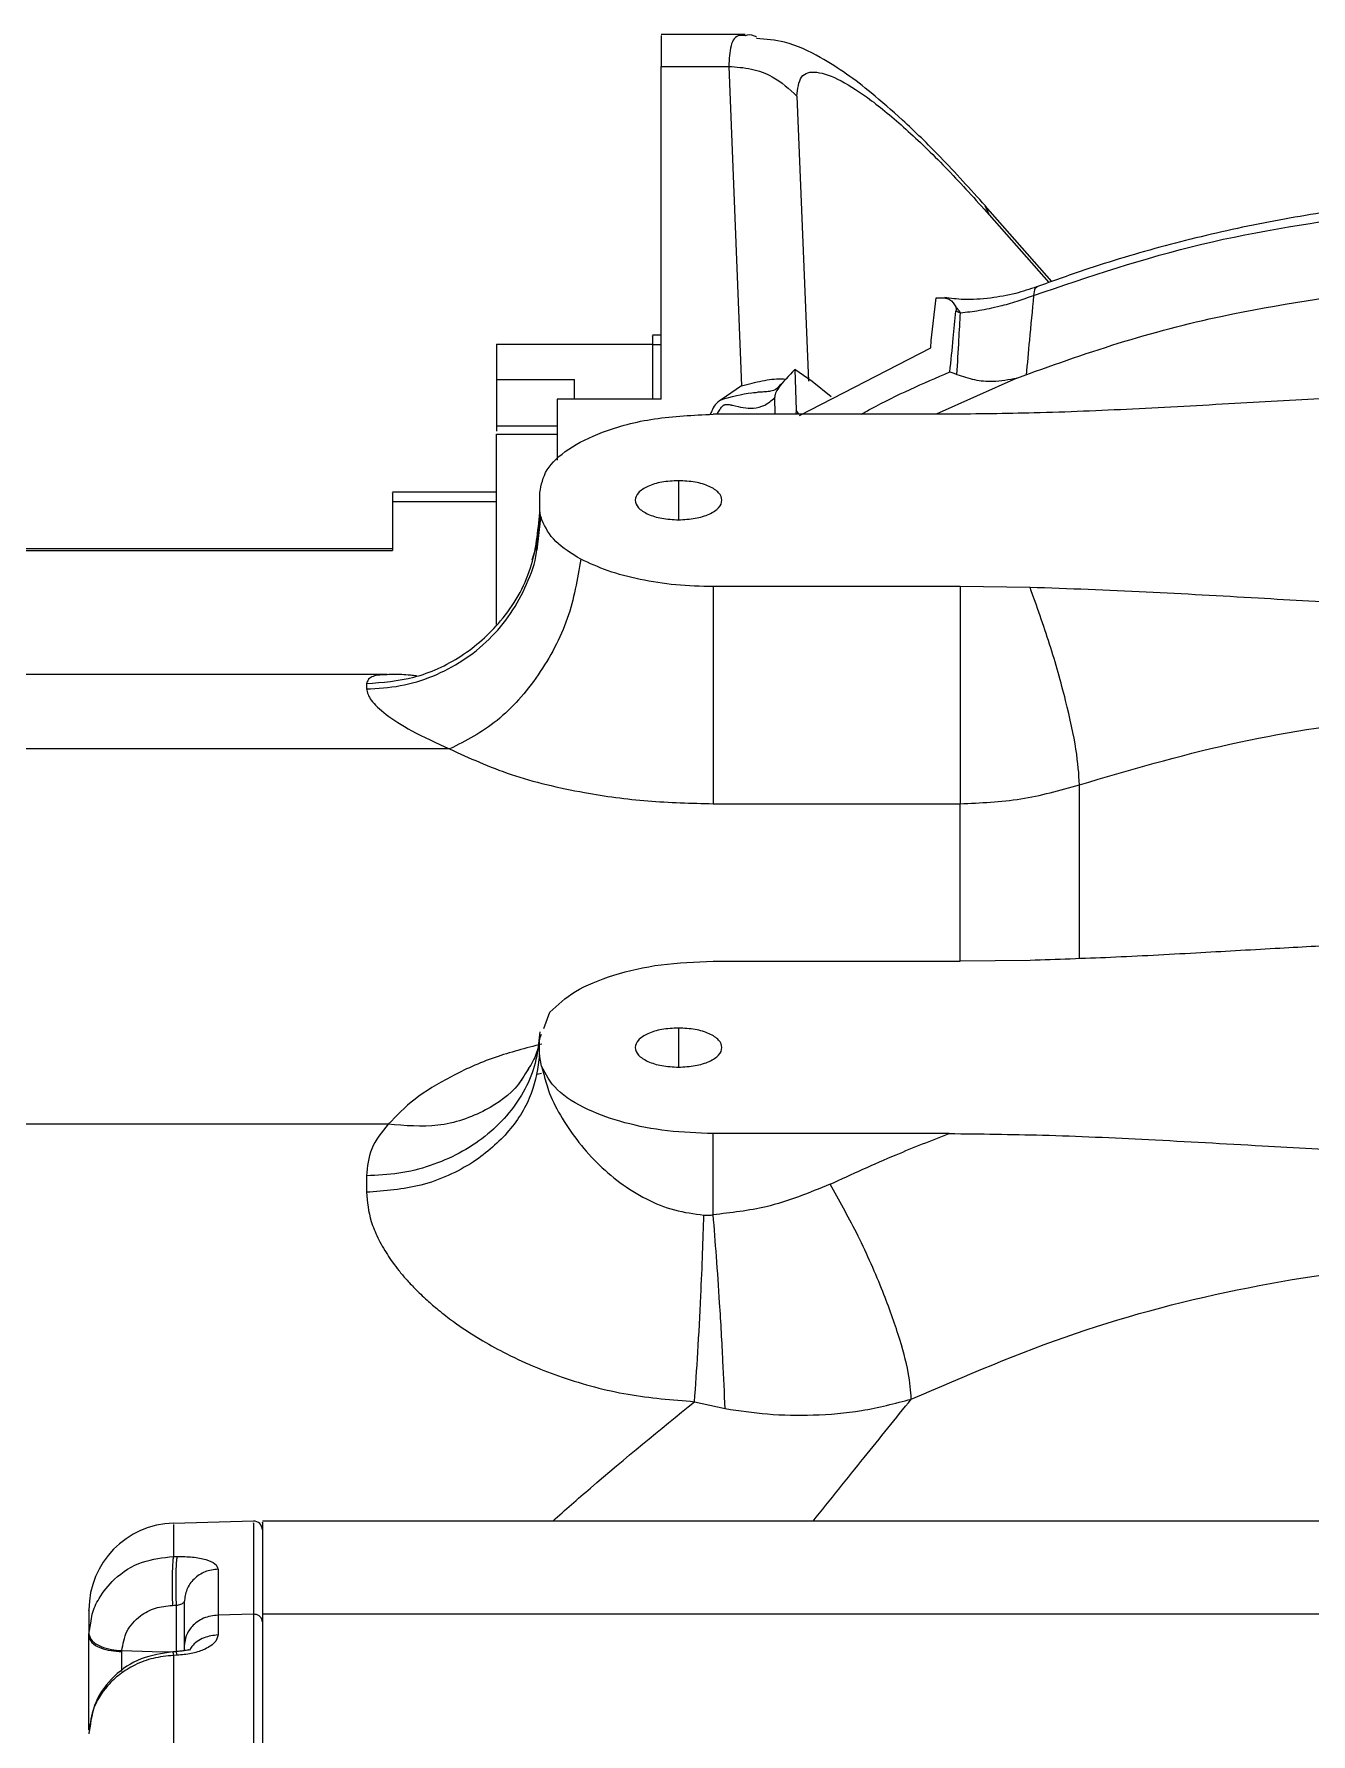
# Model space of a CAD drawing. Header units: millimetres. Extents: x 169 to 14583, y -399 to 10804.
# Drawn here: x 9163.8 to 9237.4, y 2969.9 to 3068 of the extents above; entities that cross this region are included whole.
import ezdxf

# ---------------------------------------------------------------- set-up
doc = ezdxf.new("R2010")
doc.units = ezdxf.units.MM
doc.header["$LTSCALE"] = 35

msp = doc.modelspace()

# ---------------------------------------------------------------- linework, layer by layer
at = {"color": 7, "linetype": 'Continuous', "lineweight": 18}
for p, q in [((9204.816, 3067.936), (9199.967, 3067.936)), ((9199.967, 3046.904), (9199.967, 3066.092)), ((9199.967, 3066.092), (9203.861, 3066.092)), ((9203.861, 3066.092), (9204.607, 3047.676)), ((9207.796, 3064.381), (9208.463, 3047.929)), ((9218.643, 3058.035), (9218.886, 3057.531)), ((9222.49, 3053.682), (9218.651, 3058.059)), ((9218.886, 3057.531), (9222.315, 3053.62)), ((9215.542, 3050.288), (9215.816, 3052.748)), ((9190.467, 3050.066), (9190.467, 3048.036)), ((9190.467, 3050.066), (9199.467, 3050.066)), ((9199.967, 3050.593), (9199.467, 3050.593)), ((9199.467, 3050.056), (9199.967, 3050.056)), ((9199.467, 3050.056), (9199.467, 3046.904)), ((9215.525, 3049.864), (9215.542, 3050.288)), ((9207.949, 3045.961), (9215.525, 3049.864)), ((9190.467, 3048.036), (9194.967, 3048.036)), ((9190.467, 3048.036), (9190.467, 3045.358)), ((9194.967, 3046.904), (9194.967, 3048.036)), ((9207.681, 3048.604), (9207.748, 3046.272)), ((9208.674, 3047.927), (9207.681, 3048.604)), ((9220.471, 3048.116), (9215.832, 3046.029)), ((9204.607, 3047.676), (9203.423, 3046.869)), ((9209.767, 3047.043), (9208.674, 3047.927)), ((9199.967, 3046.904), (9193.967, 3046.904)), ((9193.967, 3046.904), (9193.967, 3043.372)), ((9216.572, 3046.029), (9202.967, 3046.029)), ((9206.509, 3046.973), (9206.522, 3046.029)), ((9207.748, 3046.272), (9207.738, 3046.029)), ((9207.905, 3046.029), (9207.748, 3046.272)), ((9190.467, 3045.358), (9190.467, 3045.053)), ((9190.467, 3045.358), (9193.967, 3045.358)), ((9190.467, 3033.906), (9190.467, 3044.878)), ((9190.467, 3044.878), (9193.967, 3044.878)), ((9200.967, 3042.195), (9200.967, 3039.94)), ((9190.467, 3041.54), (9184.467, 3041.54)), ((9192.967, 3040.617), (9192.967, 3041.519)), ((9184.467, 3040.972), (9184.467, 3038.175)), ((9190.467, 3040.972), (9184.467, 3040.972)), ((9192.967, 3039.974), (9192.967, 3040.617)), ((9192.787, 3038.186), (9192.967, 3039.974)), ((9193.004, 3040.054), (9192.799, 3038.185)), ((9192.967, 3039.974), (9193.031, 3039.949)), ((9193.031, 3039.949), (9193.084, 3039.929)), ((9184.467, 3038.272), (9078.967, 3038.272)), ((9192.806, 3038.592), (9192.503, 3037.602)), ((9217.203, 3036.083), (9202.967, 3036.083)), ((9221.24, 3036.039), (9217.203, 3036.083)), ((9184.158, 3031.014), (9071.87, 3031.014)), ((9187.768, 3026.72), (9073.461, 3026.72)), ((9224.094, 3014.627), (9224.094, 3024.656)), ((9202.967, 3023.563), (9217.203, 3023.563)), ((9217.203, 3014.478), (9217.203, 3023.563)), ((9202.967, 3014.478), (9217.203, 3014.478)), ((9221.24, 3014.522), (9217.203, 3014.478)), ((9193.191, 3010.603), (9193.553, 3011.531)), ((9192.946, 3009.974), (9193.064, 3010.277)), ((9200.967, 3010.621), (9200.967, 3008.366)), ((9193.065, 3008.413), (9192.958, 3009.067)), ((9193.065, 3007.998), (9192.806, 3007.939)), ((9193.065, 3008.413), (9193.178, 3008.022)), ((9184.232, 3005.07), (9073.461, 3005.07)), ((9216.572, 3004.532), (9202.967, 3004.532)), ((9202.967, 2999.848), (9202.967, 3004.532)), ((9201.892, 2989.067), (9203.655, 2988.669)), ((9176.454, 2982.169), (9171.836, 2982.048)), ((9171.836, 2981.976), (9171.836, 2981.93)), ((9176.454, 2982.073), (9176.454, 2982.064)), ((9244.742, 2982.183), (9176.967, 2982.183)), ((9176.454, 2976.804), (9174.415, 2976.756)), ((9176.454, 2976.804), (9176.454, 2875.387)), ((9336.967, 2976.816), (9176.967, 2976.816)), ((9176.967, 2976.816), (9176.967, 2872.83)), ((9166.969, 2975.657), (9167.074, 2976.292)), ((9168.862, 2973.501), (9168.862, 2974.65)), ((9172.005, 2974.649), (9171.796, 2974.639)), ((9172.046, 2974.436), (9171.836, 2974.426)), ((9172.467, 2974.972), (9172.467, 2974.702)), ((9171.836, 2974.426), (9171.836, 2930.027))]:
    msp.add_line(p, q, dxfattribs=at)
at = {"color": 7, "linetype": 'Continuous', "lineweight": 18, "flags": 128}
for points in [[(9078.967, 3038.175), (9138.047, 3038.175), (9184.467, 3038.175)], [(9171.836, 2980.141), (9171.954, 2980.142), (9172.046, 2980.143)], [(9171.784, 2977.317), (9171.901, 2977.319), (9171.993, 2977.319)], [(9171.993, 2977.319), (9171.993, 2975.813), (9171.993, 2974.629)], [(9174.415, 2976.756), (9174.415, 2976.118), (9174.415, 2975.617)], [(9168.864, 2974.703), (9170.616, 2974.662), (9171.993, 2974.629)]]:
    msp.add_lwpolyline(points, dxfattribs=at)
at = {"color": 7, "linetype": 'Continuous', "lineweight": 18}
for centre, radius, start, end in [((9171.967, 2977.058), 5, 91.34798, 180), ((9176.467, 2981.678), 0.5, 0, 91.5)]:
    msp.add_arc(centre, radius, start, end, dxfattribs=at)
for points, knots in [([(9199.967, 3067.876), (9199.967, 3067.819), (9199.967, 3067.696), (9199.967, 3066.652), (9199.967, 3066.092)], [0, 0, 0, 0, 0.463233, 1, 1, 1, 1]), ([(9204.816, 3067.863), (9204.706, 3067.876), (9204.303, 3067.923), (9203.931, 3067.391), (9203.884, 3066.519), (9203.861, 3066.092)], [0, 0, 0, 0, 0.16031, 0.587826, 1, 1, 1, 1]), ([(9205.457, 3067.78), (9205.421, 3067.802), (9205.138, 3067.972), (9204.966, 3067.914), (9204.816, 3067.863)], [0, 0, 0, 0, 0.1278606, 1, 1, 1, 1]), ([(9218.661, 3058.05), (9217.795, 3059.01), (9216.185, 3060.794), (9213.993, 3062.928), (9212.188, 3064.502), (9210.705, 3065.653), (9209.084, 3066.689), (9207.283, 3067.565), (9206.005, 3067.661), (9205.459, 3067.702)], [0, 0, 0, 0, 0.205351, 0.381683, 0.529123, 0.64768, 0.762182, 0.898446, 1, 1, 1, 1]), ([(9203.861, 3066.092), (9204.301, 3066.063), (9205.173, 3066.007), (9206.597, 3065.482), (9207.349, 3064.791), (9207.796, 3064.381)], [0, 0, 0, 0, 0.29241, 0.580058, 1, 1, 1, 1]), ([(9207.796, 3064.381), (9207.841, 3064.805), (9207.931, 3065.657), (9208.881, 3065.875), (9210.284, 3065.371), (9212.094, 3064.182), (9214.193, 3062.417), (9216.493, 3060.188), (9218.088, 3058.418), (9218.886, 3057.531)], [0, 0, 0, 0, 0.136738, 0.274317, 0.41324, 0.553523, 0.701643, 0.850595, 1, 1, 1, 1]), ([(9241.265, 3058.074), (9240.387, 3057.965), (9237.882, 3057.654), (9233.784, 3056.921), (9229.014, 3055.788), (9224.962, 3054.581), (9222.529, 3053.703), (9221.623, 3053.376)], [0, 0, 0, 0, 0.130428, 0.372378, 0.614359, 0.856323, 1, 1, 1, 1]), ([(9221.62, 3053.375), (9221.22, 3053.241), (9220.348, 3052.95), (9218.869, 3052.695), (9217.44, 3052.61), (9216.661, 3052.71), (9216.3, 3052.756)], [0, 0, 0, 0, 0.212444, 0.462283, 0.751155, 1, 1, 1, 1]), ([(9220.471, 3048.116), (9222.411, 3048.813), (9226.289, 3050.205), (9233.464, 3052.09), (9238.778, 3052.823), (9242.026, 3053.271)], [0, 0, 0, 0, 0.280188, 0.560027, 1, 1, 1, 1]), ([(9221.635, 3053.343), (9221.592, 3053.331), (9221.479, 3053.299), (9221.457, 3053.042), (9221.444, 3052.885)], [0, 0, 0, 0, 0.38719, 1, 1, 1, 1]), ([(9215.816, 3052.748), (9215.972, 3052.751), (9216.272, 3052.756), (9216.741, 3052.628), (9216.866, 3052.39), (9216.951, 3052.227)], [0, 0, 0, 0, 0.252753, 0.486642, 1, 1, 1, 1]), ([(9216.617, 3048.472), (9216.683, 3049.12), (9216.803, 3050.289), (9216.917, 3051.455), (9216.968, 3051.973)], [0, 0, 0, 0, 0.554961, 1, 1, 1, 1]), ([(9216.951, 3052.227), (9216.96, 3052.183), (9216.976, 3052.103), (9216.97, 3052.013), (9216.968, 3051.973)], [0, 0, 0, 0, 0.555403, 1, 1, 1, 1]), ([(9217.23, 3051.887), (9217.18, 3051.956), (9217.091, 3052.077), (9216.994, 3052.181), (9216.951, 3052.227)], [0, 0, 0, 0, 0.56, 1, 1, 1, 1]), ([(9216.968, 3051.973), (9217.017, 3051.958), (9217.105, 3051.93), (9217.191, 3051.9), (9217.23, 3051.887)], [0, 0, 0, 0, 0.560335, 1, 1, 1, 1]), ([(9217.23, 3051.887), (9217.579, 3051.924), (9218.253, 3051.994), (9219.375, 3052.23), (9220.465, 3052.529), (9221.124, 3052.769), (9221.444, 3052.885)], [0, 0, 0, 0, 0.3075183, 0.5944181, 0.8031261, 1, 1, 1, 1]), ([(9221.444, 3052.885), (9221.364, 3052.022), (9221.222, 3050.49), (9221.075, 3048.957), (9221.011, 3048.288)], [0, 0, 0, 0, 0.563693, 1, 1, 1, 1]), ([(9217.022, 3048.323), (9217.061, 3048.989), (9217.13, 3050.178), (9217.199, 3051.365), (9217.23, 3051.887)], [0, 0, 0, 0, 0.56, 1, 1, 1, 1]), ([(9199.467, 3050.53), (9199.467, 3050.546), (9199.467, 3050.612), (9199.467, 3050.298), (9199.467, 3050.056)], [0, 0, 0, 0, 0.23068, 1, 1, 1, 1]), ([(9204.607, 3047.676), (9205.008, 3047.777), (9205.83, 3047.984), (9206.717, 3048.103), (9207.07, 3048.058), (9207.176, 3048.045)], [0, 0, 0, 0, 0.399302, 0.819196, 1, 1, 1, 1]), ([(9207.681, 3048.604), (9207.327, 3048.25), (9206.85, 3047.774), (9206.537, 3047.228), (9206.519, 3047.059), (9206.509, 3046.973)], [0, 0, 0, 0, 0.583707, 0.786002, 1, 1, 1, 1]), ([(9211.5, 3046.029), (9211.696, 3046.139), (9213.335, 3047.057), (9215.08, 3047.809), (9216.617, 3048.472)], [0, 0, 0, 0, 0.119553, 1, 1, 1, 1]), ([(9216.617, 3048.472), (9216.693, 3048.446), (9216.829, 3048.399), (9216.963, 3048.346), (9217.022, 3048.323)], [0, 0, 0, 0, 0.559996, 1, 1, 1, 1]), ([(9217.022, 3048.323), (9217.355, 3048.212), (9218.021, 3047.99), (9219.208, 3047.884), (9220.014, 3048.032), (9220.471, 3048.116)], [0, 0, 0, 0, 0.3023524, 0.6046287, 1, 1, 1, 1]), ([(9203.423, 3046.869), (9204.013, 3047.035), (9204.713, 3047.231), (9205.42, 3047.29), (9205.531, 3047.3)], [0, 0, 0, 0, 0.8436, 1, 1, 1, 1]), ([(9206.849, 3047.769), (9206.773, 3047.664), (9206.591, 3047.41), (9206.316, 3047.359), (9206.049, 3047.322), (9205.728, 3047.306), (9205.56, 3047.303), (9205.53, 3047.302)], [0, 0, 0, 0, 0.238353, 0.574746, 0.81532, 0.967085, 1, 1, 1, 1]), ([(9285.362, 3046.029), (9283.566, 3046.049), (9279.724, 3046.09), (9273.707, 3046.37), (9267.587, 3046.718), (9261.849, 3047.041), (9256.766, 3047.247), (9252.107, 3047.334), (9247.668, 3047.305), (9243.198, 3047.176), (9238.341, 3046.947), (9232.957, 3046.639), (9227.236, 3046.318), (9221.743, 3046.081), (9218.207, 3046.046), (9216.572, 3046.029)], [0, 0, 0, 0, 0.077988, 0.166883, 0.26249, 0.345994, 0.417975, 0.48409, 0.548444, 0.610707, 0.678572, 0.760501, 0.846421, 0.928994, 1, 1, 1, 1]), ([(9192.967, 3041.519), (9193.05, 3041.959), (9193.217, 3042.841), (9194.528, 3044.052), (9196.613, 3045.097), (9199.513, 3045.872), (9201.816, 3045.977), (9202.967, 3046.029)], [0, 0, 0, 0, 0.186781, 0.373563, 0.560344, 0.780172, 1, 1, 1, 1]), ([(9203.423, 3046.869), (9203.293, 3046.774), (9203.017, 3046.571), (9202.919, 3046.269), (9202.821, 3046.082), (9202.786, 3046.015)], [0, 0, 0, 0, 0.361092, 0.771531, 1, 1, 1, 1]), ([(9203.169, 3046.029), (9203.192, 3046.056), (9203.274, 3046.152), (9203.367, 3046.323), (9203.463, 3046.476), (9203.577, 3046.554), (9203.608, 3046.57), (9203.632, 3046.579), (9203.657, 3046.586), (9203.675, 3046.59), (9203.686, 3046.592), (9203.69, 3046.592), (9203.691, 3046.592), (9203.691, 3046.592), (9203.691, 3046.592), (9203.698, 3046.593), (9203.728, 3046.598), (9203.847, 3046.601), (9203.94, 3046.581), (9204.034, 3046.559), (9204.5, 3046.447), (9205.088, 3046.311), (9205.937, 3046.496), (9206.322, 3046.817), (9206.509, 3046.973)], [0, 0, 0, 0, 0.028444, 0.103066, 0.164601, 0.173457, 0.177384, 0.181144, 0.184911, 0.188875, 0.189921, 0.190454, 0.190521, 0.190554, 0.190559, 0.190562, 0.194106, 0.204905, 0.255519, 0.263231, 0.27909, 0.630953, 0.820835, 1, 1, 1, 1]), ([(9200.967, 3042.195), (9200.64, 3042.178), (9199.986, 3042.144), (9199.153, 3041.884), (9198.597, 3041.511), (9198.402, 3041.068), (9198.597, 3040.624), (9199.153, 3040.252), (9199.986, 3039.991), (9200.64, 3039.957), (9200.967, 3039.94)], [0, 0, 0, 0, 0.125, 0.25, 0.375, 0.5, 0.625, 0.75, 0.875, 1, 1, 1, 1]), ([(9200.967, 3039.94), (9201.294, 3039.957), (9201.949, 3039.991), (9202.781, 3040.252), (9203.337, 3040.624), (9203.532, 3041.068), (9203.337, 3041.511), (9202.781, 3041.884), (9201.949, 3042.144), (9201.294, 3042.178), (9200.967, 3042.195)], [0, 0, 0, 0, 0.125, 0.25, 0.375, 0.5, 0.625, 0.75, 0.875, 1, 1, 1, 1]), ([(9184.467, 3041.474), (9184.467, 3041.491), (9184.467, 3041.561), (9184.467, 3041.228), (9184.467, 3040.972)], [0, 0, 0, 0, 0.230687, 1, 1, 1, 1]), ([(9182.967, 3030.489), (9183.892, 3030.563), (9185.811, 3030.716), (9188.53, 3031.982), (9190.935, 3034.106), (9192.641, 3037.018), (9192.861, 3039.272), (9192.967, 3040.356)], [0, 0, 0, 0, 0.176813, 0.367149, 0.563551, 0.790275, 1, 1, 1, 1]), ([(9193.084, 3039.929), (9193.047, 3040.057), (9192.98, 3040.285), (9192.971, 3040.515), (9192.967, 3040.617)], [0, 0, 0, 0, 0.559971, 1, 1, 1, 1]), ([(9195.33, 3037.67), (9194.796, 3037.998), (9193.69, 3038.677), (9193.291, 3039.502), (9193.084, 3039.929)], [0, 0, 0, 0, 0.482302, 1, 1, 1, 1]), ([(9182.967, 3030.184), (9183.622, 3030.22), (9184.931, 3030.293), (9186.819, 3030.875), (9188.559, 3031.78), (9190.082, 3033.007), (9191.342, 3034.499), (9192.239, 3036.207), (9192.719, 3037.468), (9192.783, 3038.146), (9192.787, 3038.186)], [0, 0, 0, 0, 0.1415645, 0.2831291, 0.4246936, 0.5662582, 0.7078227, 0.8493872, 0.9909518, 1, 1, 1, 1]), ([(9202.967, 3036.083), (9202.967, 3035.204), (9202.967, 3033.444), (9202.967, 3030.657), (9202.967, 3027.887), (9202.967, 3025.293), (9202.967, 3024.14), (9202.967, 3023.563)], [0, 0, 0, 0, 0.186767, 0.373534, 0.560301, 0.780151, 1, 1, 1, 1]), ([(9285.362, 3036.106), (9283.373, 3036.082), (9279.123, 3036.032), (9272.685, 3035.709), (9266.334, 3035.341), (9260.428, 3035.028), (9255.066, 3034.839), (9250.06, 3034.798), (9245.17, 3034.887), (9239.979, 3035.1), (9234.197, 3035.421), (9227.872, 3035.797), (9223.476, 3035.957), (9221.24, 3036.039)], [0, 0, 0, 0, 0.092653, 0.197984, 0.301451, 0.391045, 0.475, 0.551865, 0.624126, 0.70288, 0.794582, 0.895534, 1, 1, 1, 1]), ([(9184.158, 3031.005), (9184.055, 3031.002), (9183.596, 3030.991), (9183.106, 3030.852), (9183.011, 3030.605), (9182.967, 3030.489)], [0, 0, 0, 0, 0.132197, 0.591495, 1, 1, 1, 1]), ([(9182.967, 3030.489), (9182.967, 3030.436), (9182.967, 3030.343), (9182.967, 3030.232), (9182.967, 3030.184)], [0, 0, 0, 0, 0.559998, 1, 1, 1, 1]), ([(9185.856, 3030.933), (9185.737, 3030.946), (9185.243, 3031.001), (9184.667, 3031.031), (9184.292, 3031.011), (9184.158, 3031.005)], [0, 0, 0, 0, 0.1695697, 0.7026759, 1, 1, 1, 1]), ([(9182.967, 3030.184), (9183.02, 3029.976), (9183.128, 3029.558), (9184.057, 3028.711), (9185.547, 3027.732), (9187.005, 3027.068), (9187.768, 3026.72)], [0, 0, 0, 0, 0.2342127, 0.4709844, 0.7228498, 1, 1, 1, 1]), ([(9187.768, 3026.72), (9188.902, 3026.201), (9191.169, 3025.162), (9195.185, 3024.207), (9199.168, 3023.658), (9201.701, 3023.595), (9202.967, 3023.563)], [0, 0, 0, 0, 0.279888, 0.559768, 0.779886, 1, 1, 1, 1]), ([(9285.362, 3014.455), (9283.711, 3014.472), (9280.183, 3014.507), (9274.715, 3014.745), (9268.986, 3015.063), (9263.534, 3015.378), (9258.575, 3015.608), (9254.163, 3015.733), (9250.251, 3015.755), (9246.659, 3015.704), (9243.173, 3015.595), (9239.4, 3015.426), (9235.232, 3015.196), (9230.691, 3014.935), (9225.983, 3014.681), (9222.788, 3014.574), (9221.24, 3014.522)], [0, 0, 0, 0, 0.076892, 0.164334, 0.255726, 0.345821, 0.420362, 0.48789, 0.551681, 0.602534, 0.65523, 0.714436, 0.77917, 0.85078, 0.927729, 1, 1, 1, 1]), ([(9192.971, 3010.402), (9192.931, 3009.939), (9192.862, 3009.152), (9192.426, 3008.45), (9192.247, 3008.161)], [0, 0, 0, 0, 0.588699, 1, 1, 1, 1]), ([(9192.958, 3009.067), (9192.956, 3009.237), (9192.952, 3009.539), (9192.948, 3009.841), (9192.946, 3009.974)], [0, 0, 0, 0, 0.560202, 1, 1, 1, 1]), ([(9200.967, 3010.621), (9200.64, 3010.604), (9199.986, 3010.571), (9199.153, 3010.31), (9198.597, 3009.937), (9198.402, 3009.494), (9198.597, 3009.05), (9199.153, 3008.678), (9199.986, 3008.417), (9200.64, 3008.383), (9200.967, 3008.366)], [0, 0, 0, 0, 0.125, 0.25, 0.375, 0.5, 0.625, 0.75, 0.875, 1, 1, 1, 1]), ([(9200.967, 3008.366), (9201.294, 3008.383), (9201.949, 3008.417), (9202.781, 3008.678), (9203.337, 3009.05), (9203.532, 3009.494), (9203.337, 3009.937), (9202.781, 3010.31), (9201.949, 3010.571), (9201.294, 3010.604), (9200.967, 3010.621)], [0, 0, 0, 0, 0.125, 0.25, 0.375, 0.5, 0.625, 0.75, 0.875, 1, 1, 1, 1]), ([(9192.958, 3009.067), (9192.848, 3008.319), (9192.619, 3006.77), (9191.278, 3004.612), (9189.127, 3002.726), (9186.244, 3001.398), (9184.031, 3001.228), (9182.967, 3001.146)], [0, 0, 0, 0, 0.178616, 0.36955, 0.56553, 0.791162, 1, 1, 1, 1]), ([(9193.079, 3009.696), (9192.159, 3009.457), (9190.209, 3008.95), (9187.787, 3007.837), (9185.652, 3006.545), (9184.705, 3005.561), (9184.232, 3005.07)], [0, 0, 0, 0, 0.229272, 0.486174, 0.74311, 1, 1, 1, 1]), ([(9192.344, 3008.341), (9192.153, 3008.01), (9191.562, 3006.981), (9189.788, 3005.736), (9187.204, 3004.82), (9185.199, 3004.989), (9184.232, 3005.07)], [0, 0, 0, 0, 0.128203, 0.397986, 0.709564, 1, 1, 1, 1]), ([(9202.967, 3004.532), (9202.077, 3004.563), (9200.297, 3004.626), (9197.812, 3005.118), (9195.584, 3005.91), (9193.789, 3007.026), (9193.306, 3007.951), (9193.065, 3008.413)], [0, 0, 0, 0, 0.186762, 0.373524, 0.560285, 0.780143, 1, 1, 1, 1]), ([(9193.178, 3008.022), (9193.263, 3007.692), (9193.465, 3006.899), (9194.356, 3005.112), (9196.078, 3002.803), (9198.498, 3000.97), (9200.701, 3000.058), (9201.858, 2999.905), (9202.429, 2999.829)], [0, 0, 0, 0, 0.095672, 0.230259, 0.497747, 0.755252, 0.879006, 1, 1, 1, 1]), ([(9191.933, 3007.615), (9191.88, 3007.556), (9191.786, 3007.453), (9191.798, 3007.465), (9191.803, 3007.47)], [0, 0, 0, 0, 0.571573, 1, 1, 1, 1]), ([(9184.232, 3005.07), (9183.86, 3004.613), (9183.131, 3003.718), (9183.021, 3002.629), (9182.967, 3002.095)], [0, 0, 0, 0, 0.510164, 1, 1, 1, 1]), ([(9209.704, 3001.61), (9210.967, 3002.191), (9213.223, 3003.229), (9215.549, 3004.134), (9216.572, 3004.532)], [0, 0, 0, 0, 0.559972, 1, 1, 1, 1]), ([(9216.572, 3004.532), (9218.368, 3004.513), (9222.211, 3004.471), (9228.227, 3004.192), (9234.348, 3003.843), (9240.085, 3003.521), (9245.168, 3003.315), (9249.827, 3003.227), (9254.266, 3003.256), (9258.736, 3003.385), (9263.593, 3003.614), (9268.977, 3003.922), (9274.698, 3004.244), (9280.191, 3004.48), (9283.727, 3004.516), (9285.362, 3004.532)], [0, 0, 0, 0, 0.077987, 0.166888, 0.262494, 0.345998, 0.417977, 0.484092, 0.548445, 0.610707, 0.678572, 0.7605, 0.84642, 0.928995, 1, 1, 1, 1]), ([(9182.967, 3002.095), (9182.967, 3001.921), (9182.967, 3001.609), (9182.967, 3001.287), (9182.967, 3001.146)], [0, 0, 0, 0, 0.559999, 1, 1, 1, 1]), ([(9182.967, 3001.146), (9183.021, 3000.588), (9183.103, 2999.73), (9183.61, 2998.512), (9184.052, 2997.725), (9184.483, 2997.094), (9184.842, 2996.622), (9185.262, 2996.122), (9185.796, 2995.548), (9186.414, 2994.957), (9187.161, 2994.314), (9188.156, 2993.545), (9189.404, 2992.719), (9190.947, 2991.86), (9192.525, 2991.121), (9194.885, 2990.226), (9197.982, 2989.385), (9200.605, 2989.172), (9201.892, 2989.067)], [0, 0, 0, 0, 0.1019042, 0.1567802, 0.2143613, 0.2405525, 0.2687066, 0.2988469, 0.3310003, 0.3742491, 0.4101372, 0.4557078, 0.5288933, 0.5875729, 0.6587343, 0.724022, 0.8645878, 1, 1, 1, 1]), ([(9209.704, 3001.61), (9208.496, 3001.113), (9206.344, 3000.227), (9203.997, 2999.964), (9202.967, 2999.848)], [0, 0, 0, 0, 0.561302, 1, 1, 1, 1]), ([(9214.393, 2989.217), (9214.358, 2989.693), (9214.285, 2990.681), (9213.683, 2992.919), (9212.674, 2995.701), (9211.29, 2998.797), (9210.219, 3000.697), (9209.704, 3001.61)], [0, 0, 0, 0, 0.176813, 0.367149, 0.563551, 0.790275, 1, 1, 1, 1]), ([(9201.892, 2989.067), (9201.956, 2989.989), (9202.087, 2991.838), (9202.246, 2994.899), (9202.362, 2997.623), (9202.407, 2999.111), (9202.429, 2999.829)], [0, 0, 0, 0, 0.287812, 0.577009, 0.795666, 1, 1, 1, 1]), ([(9202.429, 2999.829), (9202.529, 2999.826), (9202.709, 2999.819), (9202.887, 2999.839), (9202.967, 2999.848)], [0, 0, 0, 0, 0.55242, 1, 1, 1, 1]), ([(9203.655, 2988.669), (9203.619, 2989.555), (9203.544, 2991.369), (9203.359, 2994.512), (9203.16, 2997.434), (9203.03, 2999.055), (9202.967, 2999.848)], [0, 0, 0, 0, 0.274366, 0.561383, 0.785633, 1, 1, 1, 1]), ([(9203.655, 2988.669), (9204.47, 2988.549), (9206.179, 2988.299), (9208.82, 2988.256), (9211.629, 2988.491), (9213.447, 2988.968), (9214.393, 2989.217)], [0, 0, 0, 0, 0.2182669, 0.4573774, 0.7177162, 1, 1, 1, 1]), ([(9208.729, 2982.183), (9209.718, 2983.414), (9211.658, 2985.827), (9213.494, 2988.102), (9214.393, 2989.217)], [0, 0, 0, 0, 0.510217, 1, 1, 1, 1]), ([(9193.715, 2982.183), (9194.438, 2982.82), (9197.182, 2985.234), (9199.894, 2987.442), (9201.892, 2989.067)], [0, 0, 0, 0, 0.263775, 1, 1, 1, 1]), ([(9171.836, 2981.93), (9171.836, 2981.896), (9171.836, 2981.814), (9171.836, 2980.758), (9171.836, 2980.141)], [0, 0, 0, 0, 0.414991, 1, 1, 1, 1]), ([(9176.454, 2982.064), (9176.454, 2982.071), (9176.454, 2982.095), (9176.454, 2981.219), (9176.454, 2979.542), (9176.454, 2977.717), (9176.454, 2976.804)], [0, 0, 0, 0, 0.1263298, 0.4175532, 0.7087766, 1, 1, 1, 1]), ([(9176.967, 2982.092), (9176.967, 2982.109), (9176.967, 2982.191), (9176.967, 2981.376), (9176.967, 2979.699), (9176.967, 2977.777), (9176.967, 2976.816)], [0, 0, 0, 0, 0.078094, 0.385396, 0.692698, 1, 1, 1, 1]), ([(9167.074, 2976.292), (9167.096, 2976.466), (9167.159, 2976.965), (9167.587, 2977.857), (9168.472, 2978.977), (9169.973, 2979.927), (9171.23, 2980.071), (9171.836, 2980.141)], [0, 0, 0, 0, 0.082069, 0.235519, 0.453235, 0.73666, 1, 1, 1, 1]), ([(9171.836, 2980.141), (9171.825, 2980.067), (9171.801, 2979.912), (9171.774, 2979.441), (9171.759, 2978.792), (9171.761, 2978.026), (9171.776, 2977.546), (9171.784, 2977.317)], [0, 0, 0, 0, 0.174252, 0.365471, 0.56451, 0.792957, 1, 1, 1, 1]), ([(9172.046, 2980.143), (9172.034, 2980.069), (9172.01, 2979.914), (9171.984, 2979.443), (9171.969, 2978.794), (9171.97, 2978.028), (9171.986, 2977.548), (9171.993, 2977.319)], [0, 0, 0, 0, 0.1742555, 0.3654731, 0.5645083, 0.7929528, 1, 1, 1, 1]), ([(9172.046, 2980.143), (9172.352, 2980.135), (9172.975, 2980.121), (9173.752, 2979.969), (9174.302, 2979.73), (9174.377, 2979.516), (9174.415, 2979.407)], [0, 0, 0, 0, 0.237243, 0.481577, 0.737449, 1, 1, 1, 1]), ([(9174.415, 2979.407), (9174.415, 2978.97), (9174.415, 2978.189), (9174.415, 2977.194), (9174.415, 2976.756)], [0, 0, 0, 0, 0.559977, 1, 1, 1, 1]), ([(9171.993, 2977.319), (9172.042, 2977.328), (9172.143, 2977.346), (9172.268, 2977.388), (9172.374, 2977.436), (9172.451, 2977.484), (9172.462, 2977.506), (9172.467, 2977.517)], [0, 0, 0, 0, 0.167839, 0.348628, 0.540668, 0.772604, 1, 1, 1, 1]), ([(9172.467, 2977.517), (9172.467, 2977.097), (9172.467, 2976.347), (9172.467, 2975.392), (9172.467, 2974.972)], [0, 0, 0, 0, 0.559977, 1, 1, 1, 1]), ([(9166.967, 2977.027), (9166.967, 2977.03), (9166.967, 2977.047), (9166.967, 2976.958), (9166.967, 2976.743), (9166.967, 2976.402), (9166.967, 2976.027), (9166.967, 2975.697), (9166.967, 2975.53)], [0, 0, 0, 0, 0.041169, 0.241344, 0.490552, 0.657084, 0.826309, 1, 1, 1, 1]), ([(9168.864, 2974.703), (9168.927, 2975.087), (9169.054, 2975.852), (9169.826, 2976.702), (9170.776, 2977.218), (9171.448, 2977.284), (9171.784, 2977.317)], [0, 0, 0, 0, 0.2804919, 0.5604905, 0.7804955, 1, 1, 1, 1]), ([(9174.415, 2976.756), (9174.127, 2976.717), (9173.552, 2976.638), (9172.915, 2976.16), (9172.535, 2975.579), (9172.49, 2975.174), (9172.467, 2974.972)], [0, 0, 0, 0, 0.279631, 0.559263, 0.779632, 1, 1, 1, 1]), ([(9176.967, 2976.358), (9176.957, 2976.424), (9176.938, 2976.557), (9176.8, 2976.705), (9176.63, 2976.792), (9176.513, 2976.8), (9176.454, 2976.804)], [0, 0, 0, 0, 0.279607, 0.559212, 0.779606, 1, 1, 1, 1]), ([(9166.967, 2975.53), (9166.967, 2975.554), (9166.967, 2975.596), (9166.968, 2975.638), (9166.969, 2975.657)], [0, 0, 0, 0, 0.559994, 1, 1, 1, 1]), ([(9166.967, 2975.53), (9167, 2975.409), (9167.069, 2975.158), (9167.576, 2974.868), (9168.211, 2974.692), (9168.651, 2974.663), (9168.862, 2974.65)], [0, 0, 0, 0, 0.27114, 0.562544, 0.789272, 1, 1, 1, 1]), ([(9166.967, 2970.136), (9166.967, 2971.04), (9166.967, 2972.873), (9166.967, 2974.636), (9166.967, 2975.53)], [0, 0, 0, 0, 0.492886, 1, 1, 1, 1]), ([(9166.969, 2975.657), (9167.003, 2975.527), (9167.073, 2975.26), (9167.597, 2974.949), (9168.23, 2974.76), (9168.659, 2974.722), (9168.864, 2974.703)], [0, 0, 0, 0, 0.280522, 0.574282, 0.797055, 1, 1, 1, 1]), ([(9174.415, 2975.617), (9174.371, 2975.456), (9174.282, 2975.134), (9173.655, 2974.756), (9172.876, 2974.511), (9172.323, 2974.461), (9172.046, 2974.436)], [0, 0, 0, 0, 0.279334, 0.5596, 0.779292, 1, 1, 1, 1]), ([(9174.415, 2975.617), (9174.139, 2975.578), (9173.567, 2975.498), (9172.984, 2975.115), (9172.81, 2974.799), (9172.768, 2974.724)], [0, 0, 0, 0, 0.414418, 0.859962, 1, 1, 1, 1]), ([(9171.796, 2974.639), (9171.177, 2974.545), (9169.931, 2974.357), (9168.348, 2973.287), (9167.224, 2971.79), (9167.068, 2970.618), (9166.989, 2970.029)], [0, 0, 0, 0, 0.2466903, 0.495839, 0.747076, 1, 1, 1, 1]), ([(9168.862, 2974.65), (9168.863, 2974.66), (9168.863, 2974.678), (9168.863, 2974.696), (9168.864, 2974.703)], [0, 0, 0, 0, 0.559837, 1, 1, 1, 1]), ([(9171.797, 2974.614), (9171.799, 2974.62), (9171.809, 2974.647), (9171.824, 2974.522), (9171.836, 2974.426)], [0, 0, 0, 0, 0.228716, 1, 1, 1, 1]), ([(9172.737, 2974.73), (9172.738, 2974.735), (9172.74, 2974.754), (9172.664, 2974.738), (9172.504, 2974.707), (9172.278, 2974.669), (9172.095, 2974.655), (9172.005, 2974.649)], [0, 0, 0, 0, 0.080898, 0.323202, 0.556315, 0.781754, 1, 1, 1, 1]), ([(9172.046, 2974.436), (9172.03, 2974.568), (9172.013, 2974.704), (9172.006, 2974.646), (9172.006, 2974.644)], [0, 0, 0, 0, 0.977864, 1, 1, 1, 1]), ([(9171.836, 2974.426), (9171.441, 2974.387), (9170.673, 2974.311), (9169.622, 2973.913), (9168.737, 2973.371), (9167.843, 2972.533), (9167.115, 2971.357), (9167.014, 2970.358), (9166.967, 2969.896)], [0, 0, 0, 0, 0.1538413, 0.2995057, 0.4369888, 0.566286, 0.7993587, 1, 1, 1, 1])]:
    msp.add_open_spline(points, degree=3, knots=knots, dxfattribs=at)
for points in [[(9221.444, 3052.885), (9224.647, 3053.968), (9231.054, 3056.133), (9237.817, 3057.117), (9241.198, 3057.609)], [(9195.33, 3037.67), (9195.137, 3036.518), (9194.752, 3034.214), (9192.97, 3030.898), (9190.565, 3028.151), (9188.701, 3027.197), (9187.768, 3026.72)], [(9202.967, 3036.083), (9202.244, 3036.104), (9200.797, 3036.144), (9198.734, 3036.471), (9196.843, 3036.966), (9195.834, 3037.435), (9195.33, 3037.67)], [(9217.203, 3036.083), (9217.203, 3034.891), (9217.203, 3032.508), (9217.203, 3028.822), (9217.203, 3025.575), (9217.203, 3024.234), (9217.203, 3023.563)], [(9224.094, 3024.656), (9224.053, 3025.281), (9223.971, 3026.532), (9223.334, 3029.46), (9222.407, 3032.773), (9221.629, 3034.95), (9221.24, 3036.039)], [(9224.094, 3024.656), (9226.962, 3025.499), (9232.699, 3027.186), (9241.646, 3028.566), (9250.694, 3029.077), (9259.751, 3028.631), (9268.691, 3027.261), (9277.382, 3024.959), (9285.758, 3021.831), (9290.928, 3019.044), (9293.513, 3017.65)], [(9217.203, 3023.563), (9218.379, 3023.61), (9220.73, 3023.703), (9222.972, 3024.338), (9224.094, 3024.656)], [(9193.553, 3011.531), (9193.992, 3011.947), (9194.871, 3012.778), (9197.16, 3013.72), (9199.916, 3014.357), (9201.95, 3014.438), (9202.967, 3014.478)], [(9192.946, 3009.974), (9192.871, 3009.448), (9192.721, 3008.397), (9192.057, 3006.9), (9191.097, 3005.53), (9189.844, 3004.336), (9188.349, 3003.36), (9186.664, 3002.642), (9184.849, 3002.181), (9183.594, 3002.124), (9182.967, 3002.095)], [(9214.393, 2989.217), (9217.513, 2990.56), (9223.752, 2993.247), (9233.765, 2995.826), (9244.037, 2997.279), (9254.443, 2997.479), (9264.788, 2996.456), (9274.874, 2994.195), (9284.592, 2990.832), (9290.539, 2987.662), (9293.513, 2986.076)], [(9174.415, 2979.407), (9174.158, 2979.374), (9173.644, 2979.306), (9173.002, 2978.866), (9172.554, 2978.248), (9172.496, 2977.761), (9172.467, 2977.517)]]:
    msp.add_open_spline(points, degree=3, dxfattribs=at)

doc.saveas('drawing.dxf')
